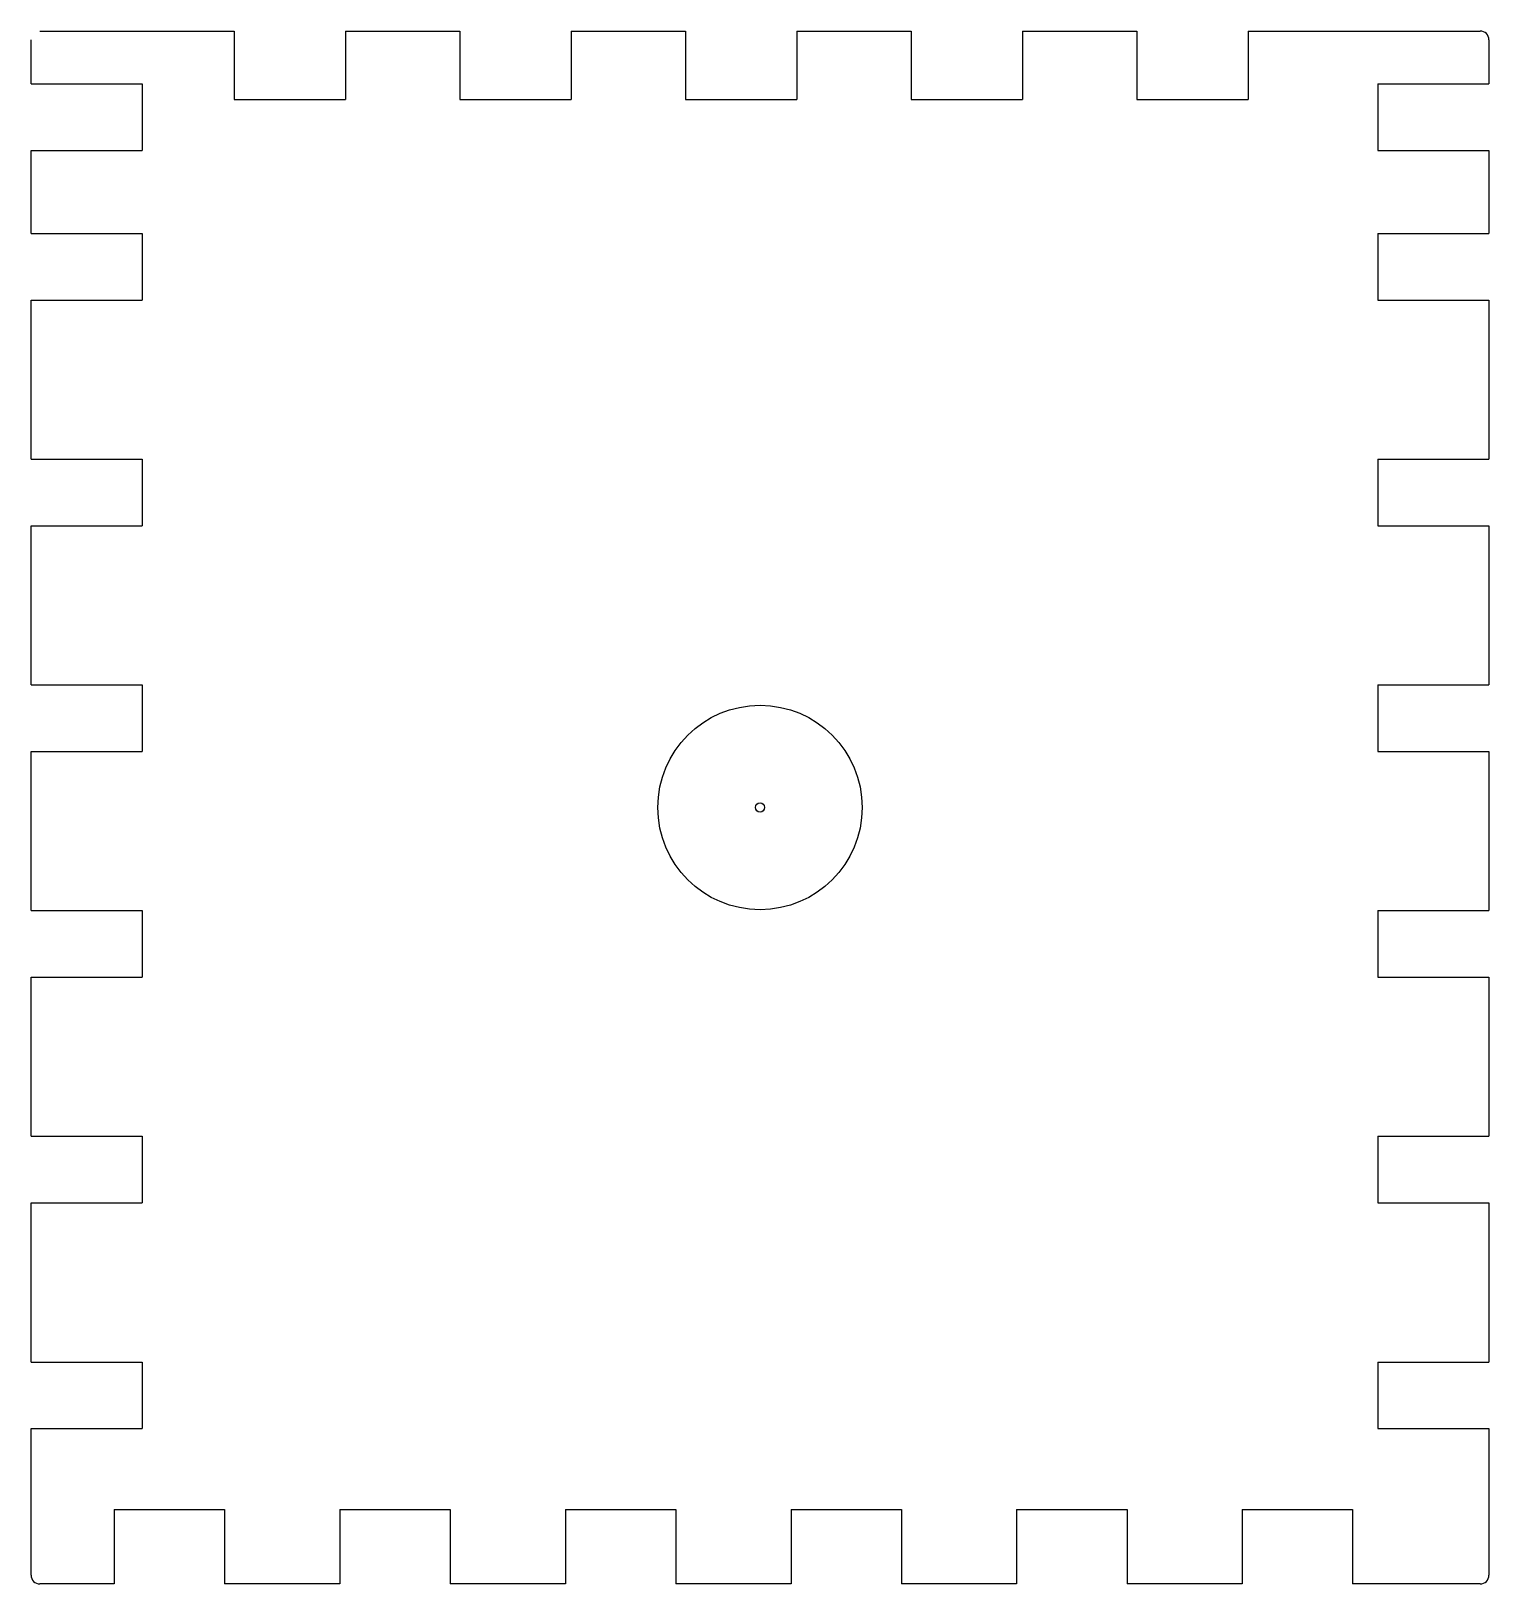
# Model space of a CAD drawing. Header units: millimetres. Extents: x 0 to 165, y -175 to 0.
import ezdxf

# ---------------------------------------------------------------- set-up
doc = ezdxf.new("R2010")
doc.units = ezdxf.units.MM

msp = doc.modelspace()

# ---------------------------------------------------------------- linework, layer by layer
at = {"color": 7, "linetype": 'Continuous'}
for p, q in [((1.5, 0), (23.38, 0)), ((23.38, 0), (23.38, -7.7)), ((35.88, 0), (35.88, -7.7)), ((35.88, 0), (48.78, 0)), ((48.78, 0), (48.78, -7.7)), ((61.28, 0), (61.28, -7.7)), ((61.28, 0), (74.18, 0)), ((74.18, 0), (74.18, -7.7)), ((86.68, 0), (86.68, -7.7)), ((86.68, 0), (99.58, 0)), ((99.58, 0), (99.58, -7.7)), ((112.08, 0), (112.08, -7.7)), ((112.08, 0), (124.98, 0)), ((124.98, 0), (124.98, -7.7)), ((137.48, 0), (137.48, -7.7)), ((137.48, 0), (163.6, 0)), ((0.5, -5.94), (0.5, -1)), ((164.6, -1), (164.6, -5.94)), ((0.5, -5.94), (13, -5.94)), ((13, -5.94), (13, -13.44)), ((152.1, -5.94), (164.6, -5.94)), ((152.1, -5.94), (152.1, -13.44)), ((23.38, -7.7), (35.88, -7.7)), ((48.78, -7.7), (61.28, -7.7)), ((74.18, -7.7), (86.68, -7.7)), ((99.58, -7.7), (112.08, -7.7)), ((124.98, -7.7), (137.48, -7.7)), ((0.5, -13.44), (13, -13.44)), ((0.5, -22.77), (0.5, -13.44)), ((152.1, -13.44), (164.6, -13.44)), ((164.6, -13.44), (164.6, -22.77)), ((0.5, -22.77), (13, -22.77)), ((13, -22.77), (13, -30.27)), ((152.1, -22.77), (164.6, -22.77)), ((152.1, -22.77), (152.1, -30.27)), ((0.5, -30.27), (13, -30.27)), ((0.5, -48.17), (0.5, -30.27)), ((152.1, -30.27), (164.6, -30.27)), ((164.6, -30.27), (164.6, -48.17)), ((0.5, -48.17), (13, -48.17)), ((13, -48.17), (13, -55.67)), ((152.1, -48.17), (164.6, -48.17)), ((152.1, -48.17), (152.1, -55.67)), ((0.5, -55.67), (13, -55.67)), ((0.5, -73.57), (0.5, -55.67)), ((152.1, -55.67), (164.6, -55.67)), ((164.6, -55.67), (164.6, -73.57)), ((0.5, -73.57), (13, -73.57)), ((13, -73.57), (13, -81.07)), ((152.1, -73.57), (164.6, -73.57)), ((152.1, -73.57), (152.1, -81.07)), ((0.5, -81.07), (13, -81.07)), ((0.5, -98.97), (0.5, -81.07)), ((152.1, -81.07), (164.6, -81.07)), ((164.6, -81.07), (164.6, -98.97)), ((0.5, -98.97), (13, -98.97)), ((13, -98.97), (13, -106.47)), ((152.1, -98.97), (164.6, -98.97)), ((152.1, -98.97), (152.1, -106.47)), ((0.5, -106.47), (13, -106.47)), ((0.5, -124.37), (0.5, -106.47)), ((152.1, -106.47), (164.6, -106.47)), ((164.6, -106.47), (164.6, -124.37)), ((0.5, -124.37), (13, -124.37)), ((13, -124.37), (13, -131.87)), ((152.1, -124.37), (164.6, -124.37)), ((152.1, -124.37), (152.1, -131.87)), ((0.5, -131.87), (13, -131.87)), ((0.5, -149.77), (0.5, -131.87)), ((152.1, -131.87), (164.6, -131.87)), ((164.6, -131.87), (164.6, -149.77)), ((0.5, -149.77), (13, -149.77)), ((13, -149.77), (13, -157.27)), ((152.1, -149.77), (164.6, -149.77)), ((152.1, -149.77), (152.1, -157.27)), ((0.5, -173.75), (0.5, -157.27)), ((0.5, -157.27), (13, -157.27)), ((152.1, -157.27), (164.6, -157.27)), ((164.6, -157.27), (164.6, -173.75)), ((9.84, -166.35), (22.26, -166.35)), ((9.84, -166.35), (9.84, -174.75)), ((22.26, -166.35), (22.26, -174.75)), ((35.24, -166.35), (47.66, -166.35)), ((35.24, -166.35), (35.24, -174.75)), ((47.66, -166.35), (47.66, -174.75)), ((60.64, -166.35), (73.06, -166.35)), ((60.64, -166.35), (60.64, -174.75)), ((73.06, -166.35), (73.06, -174.75)), ((86.04, -166.35), (98.46, -166.35)), ((86.04, -166.35), (86.04, -174.75)), ((98.46, -166.35), (98.46, -174.75)), ((111.44, -166.35), (123.86, -166.35)), ((111.44, -166.35), (111.44, -174.75)), ((123.86, -166.35), (123.86, -174.75)), ((136.84, -166.35), (149.26, -166.35)), ((136.84, -166.35), (136.84, -174.75)), ((149.26, -166.35), (149.26, -174.75)), ((9.84, -174.75), (1.5, -174.75)), ((35.24, -174.75), (22.26, -174.75)), ((60.64, -174.75), (47.66, -174.75)), ((86.04, -174.75), (73.06, -174.75)), ((111.44, -174.75), (98.46, -174.75)), ((136.84, -174.75), (123.86, -174.75)), ((163.6, -174.75), (149.26, -174.75))]:
    msp.add_line(p, q, dxfattribs=at)
for radius in [11.5, 0.525]:
    msp.add_circle((82.55, -87.37), radius, dxfattribs=at)
for centre, start, end in [((163.6, -1), 0, 90), ((1.5, -173.75), 180, 270), ((163.6, -173.75), 270, 0)]:
    msp.add_arc(centre, 1, start, end, dxfattribs=at)

doc.saveas('drawing.dxf')
